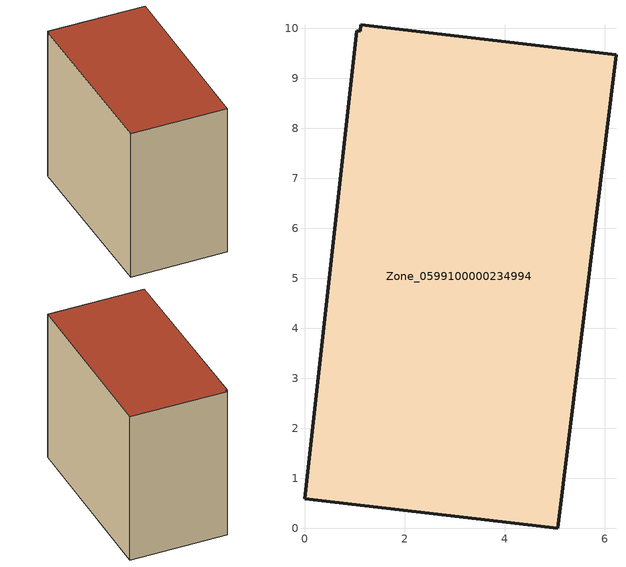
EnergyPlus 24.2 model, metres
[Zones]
Zone_0599100000234994
 floor ground (C_G): 1.12,10.07 6.23,9.47 5.07,0 0,0.59 1.04,9.95 1.11,9.95 z0
 wall outside (C_F): 5.07,0 6.23,9.47 1.12,10.07 1.11,9.95 1.04,9.95 0,0.59 5.07,0 z0:8.36
 roof outside (C_R): 6.23,9.47 1.12,10.07 1.11,9.95 1.04,9.95 0,0.59 5.07,0 z8.36
[BUILDING]
Pand.0599100000234994: North Axis=0; Terrain=City; Loads Convergence Tolerance Value=0.04; Temperature Convergence Tolerance Value=0.4; Solar Distribution=FullExterior; Maximum Number of Warmup Days=25; Minimum Number of Warmup Days=1
[Site:Location]
Rotterdam.The.Hague.AP_ZH_NLD Design_Conditions: Latitude=51.96; Longitude=4.45; Time Zone=1; Elevation=-4.5
[SITE:GROUNDTEMPERATURE:BUILDINGSURFACE]
18, 18, 18, 18, 18, 18, 18, 18, 18, 18, 18, 18
[MATERIAL] Thermal Absorptance=0.9; Solar Absorptance=0.7; Visible Absorptance=0.7
Name | Roughness | Thickness | Conductivity | Density | Specific Heat
G.TI.1975-1991 | MediumSmooth | 0.15 | 0.288461 | 540 | 1210
F.TI.1975-1991 | Rough | 0.3 | 0.230769 | 1920 | 840
R.TI.1975-1991 | MediumRough | 0.2 | 0.153846 | 1500 | 1000
[CONSTRUCTION]
C_G: G.TI.1975-1991
C_F: F.TI.1975-1991
C_R: R.TI.1975-1991
[ZONE]
Zone_0599100000234994: Type=1; Multiplier=1; Ceiling Height=Autocalculate; Volume=Autocalculate; Floor Area=autocalculate; Part of Total Floor Area=Yes
[ZONEINFILTRATION:DESIGNFLOWRATE]
Infil_Zone_0599100000234994: Zone or ZoneList or Space or SpaceList=Zone_0599100000234994; Schedule=AlwaysOn; Design Flow Rate Calculation Method=Flow/Area; Flow Rate per Floor Area=0.003; Constant Term Coefficient=1; Temperature Term Coefficient=0; Velocity Term Coefficient=0; Velocity Squared Term Coefficient=0
[HVACTEMPLATE:ZONE:IDEALLOADSAIRSYSTEM]
Zone_0599100000234994: Maximum Heating Supply Air Temperature=50; Minimum Cooling Supply Air Temperature=13; Maximum Heating Supply Air Humidity Ratio=0.0156; Minimum Cooling Supply Air Humidity Ratio=0.0077; Heating Limit=NoLimit; Cooling Limit=NoLimit; Dehumidification Control Type=ConstantSensibleHeatRatio; Cooling Sensible Heat Ratio=0.7; Dehumidification Setpoint=60; Humidification Control Type=None; Humidification Setpoint=30; Outdoor Air Method=None; Outdoor Air Flow Rate per Person=0.00944; Outdoor Air Flow Rate per Zone Floor Area=0; Outdoor Air Flow Rate per Zone=0; Demand Controlled Ventilation Type=None; Outdoor Air Economizer Type=NoEconomizer; Heat Recovery Type=None; Sensible Heat Recovery Effectiveness=0.7; Latent Heat Recovery Effectiveness=0.65
[ZONECONTROL:THERMOSTAT]
ThermostatControl_Zone_0599100000234994: Zone or ZoneList=Zone_0599100000234994; Control Type Schedule=DualSetpointControlType; Control 1=Thermostat_Zone_0599100000234994; Temperature Difference Between Cutout And Setpoint=0
[THERMOSTATSETPOINT:DUALSETPOINT]
Thermostat_Zone_0599100000234994: Heating Setpoint Temperature Schedule=HeatingSetpoint_Zone_0599100000234994; Cooling Setpoint Temperature Schedule=CoolingSetpoint_Zone_0599100000234994
[SCHEDULE:COMPACT]
HeatingSetpoint_Zone_0599100000234994: Through: 12/31, For: AllDays, Until: 24:00, 21
CoolingSetpoint_Zone_0599100000234994: Through: 12/31, For: AllDays, Until: 24:00, 24
DualSetpointControlType: Through: 12/31, For: AllDays, Until: 24:00, 4
AlwaysOn: Through: 12/31, For: AllDays, Until: 24:00, 1
